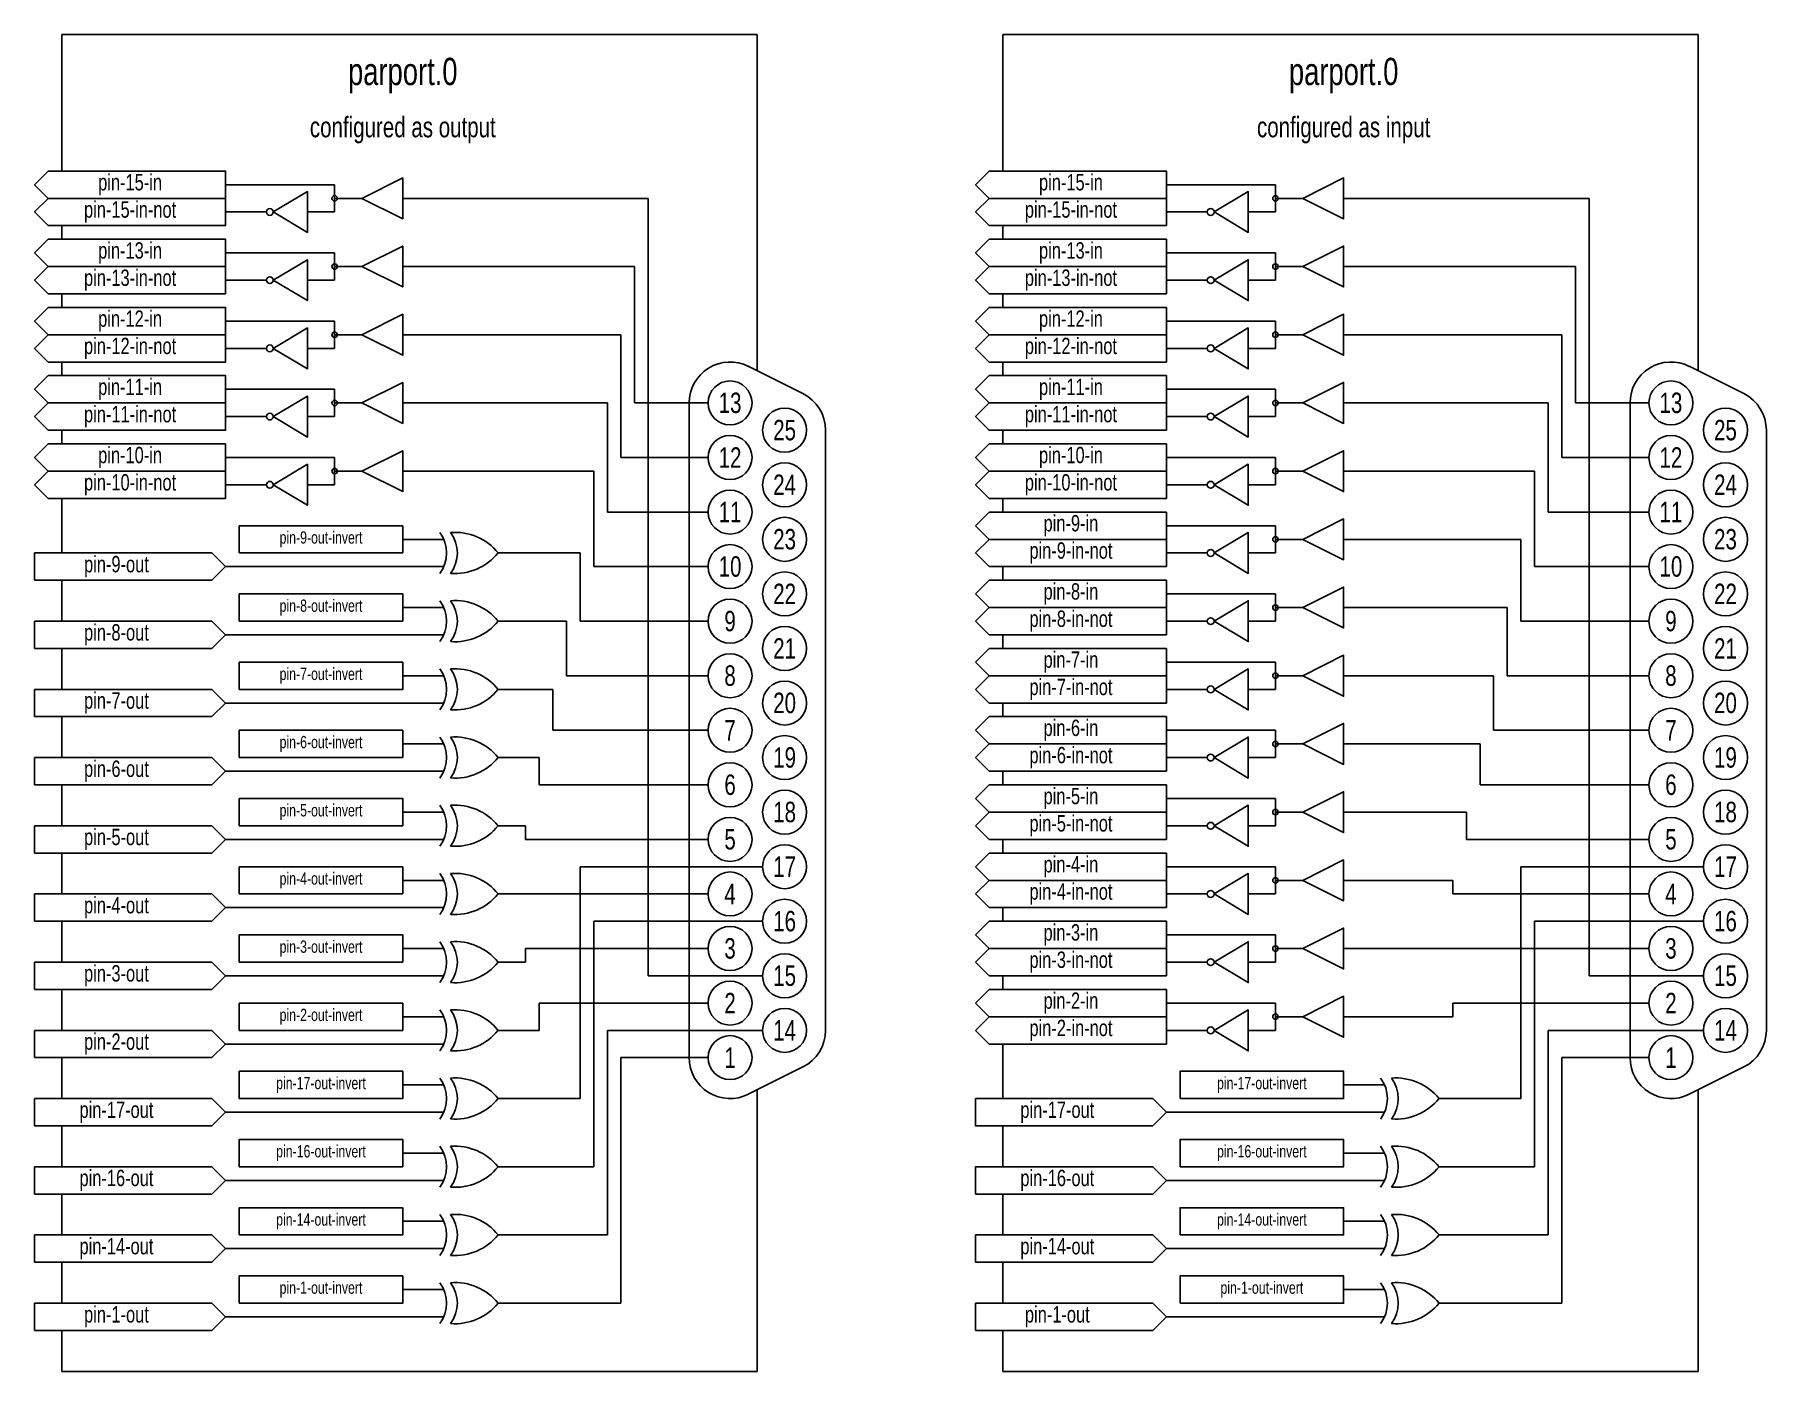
# Model space of a CAD drawing. Header units: millimetres. Extents: x -80 to 110, y -143 to 4.
import ezdxf

# ---------------------------------------------------------------- set-up
doc = ezdxf.new("R2010")
doc.units = ezdxf.units.MM
for name, color, linetype in [('INTERNALS', 7, 'CONTINUOUS'), ('OUTLINE', 7, 'CONTINUOUS'), ('PARAMS', 7, 'CONTINUOUS'), ('PINS', 7, 'CONTINUOUS'), ('STANDARD', 7, 'CONTINUOUS')]:
    doc.layers.add(name, color=color, linetype=linetype)
doc.styles.get("Standard").update_dxf_attribs({"font": 'txt', "width": 0.75})

msp = doc.modelspace()

# ---------------------------------------------------------------- linework, layer by layer
at = {"layer": 'INTERNALS', "color": 7, "lineweight": 25}
for p, q in [((-59.4, -12.15), (-47.4, -12.15)), ((-47.4, -12.15), (-47.4, -15.15)), ((44.1, -12.15), (56.1, -12.15)), ((56.1, -12.15), (56.1, -15.15)), ((-54.9, -15.15), (-59.4, -15.15)), ((-47.4, -15.15), (-50.4, -15.15)), ((-44.4, -13.65), (-47.4, -13.65)), ((-39.9, -13.65), (-12.9, -13.65)), ((-12.9, -13.65), (-12.9, -99.15)), ((48.6, -15.15), (44.1, -15.15)), ((56.1, -15.15), (53.1, -15.15)), ((59.1, -13.65), (56.1, -13.65)), ((63.6, -13.65), (90.6, -13.65)), ((90.6, -13.65), (90.6, -99.15)), ((-59.4, -19.65), (-47.4, -19.65)), ((-47.4, -19.65), (-47.4, -22.65)), ((44.1, -19.65), (56.1, -19.65)), ((56.1, -19.65), (56.1, -22.65)), ((-54.9, -22.65), (-59.4, -22.65)), ((-47.4, -22.65), (-50.4, -22.65)), ((-44.4, -21.15), (-47.4, -21.15)), ((-39.9, -21.15), (-14.4, -21.15)), ((-14.4, -21.15), (-14.4, -36.15)), ((48.6, -22.65), (44.1, -22.65)), ((56.1, -22.65), (53.1, -22.65)), ((59.1, -21.15), (56.1, -21.15)), ((63.6, -21.15), (89.1, -21.15)), ((89.1, -21.15), (89.1, -36.15)), ((-59.4, -27.15), (-47.4, -27.15)), ((-47.4, -27.15), (-47.4, -30.15)), ((44.1, -27.15), (56.1, -27.15)), ((56.1, -27.15), (56.1, -30.15)), ((-54.9, -30.15), (-59.4, -30.15)), ((-47.4, -30.15), (-50.4, -30.15)), ((-44.4, -28.65), (-47.4, -28.65)), ((-39.9, -28.65), (-15.9, -28.65)), ((-15.9, -28.65), (-15.9, -42.15)), ((48.6, -30.15), (44.1, -30.15)), ((56.1, -30.15), (53.1, -30.15)), ((59.1, -28.65), (56.1, -28.65)), ((63.6, -28.65), (87.6, -28.65)), ((87.6, -28.65), (87.6, -42.15)), ((-59.4, -34.65), (-47.4, -34.65)), ((-47.4, -34.65), (-47.4, -37.65)), ((-44.4, -36.15), (-47.4, -36.15)), ((-39.9, -36.15), (-17.4, -36.15)), ((-17.4, -36.15), (-17.4, -48.15)), ((-14.4, -36.15), (-6.32, -36.15)), ((44.1, -34.65), (56.1, -34.65)), ((56.1, -34.65), (56.1, -37.65)), ((59.1, -36.15), (56.1, -36.15)), ((63.6, -36.15), (86.1, -36.15)), ((86.1, -36.15), (86.1, -48.15)), ((89.1, -36.15), (97.18, -36.15)), ((-54.9, -37.65), (-59.4, -37.65)), ((-47.4, -37.65), (-50.4, -37.65)), ((48.6, -37.65), (44.1, -37.65)), ((56.1, -37.65), (53.1, -37.65)), ((-59.4, -42.15), (-47.4, -42.15)), ((-47.4, -42.15), (-47.4, -45.15)), ((-44.4, -43.65), (-47.4, -43.65)), ((-39.9, -43.65), (-18.9, -43.65)), ((-18.9, -43.65), (-18.9, -54.15)), ((-15.9, -42.15), (-6.32, -42.15)), ((44.1, -42.15), (56.1, -42.15)), ((56.1, -42.15), (56.1, -45.15)), ((59.1, -43.65), (56.1, -43.65)), ((63.6, -43.65), (84.6, -43.65)), ((84.6, -43.65), (84.6, -54.15)), ((87.6, -42.15), (97.18, -42.15)), ((-54.9, -45.15), (-59.4, -45.15)), ((-47.4, -45.15), (-50.4, -45.15)), ((48.6, -45.15), (44.1, -45.15)), ((56.1, -45.15), (53.1, -45.15)), ((-17.4, -48.15), (-6.32, -48.15)), ((86.1, -48.15), (97.18, -48.15)), ((-39.9, -51.15), (-35.4, -51.15)), ((44.1, -49.65), (56.1, -49.65)), ((56.1, -49.65), (56.1, -52.65)), ((59.1, -51.15), (56.1, -51.15)), ((63.6, -51.15), (83.1, -51.15)), ((83.1, -51.15), (83.1, -60.15)), ((-29.4, -52.65), (-20.4, -52.65)), ((-20.4, -52.65), (-20.4, -60.15)), ((48.6, -52.65), (44.1, -52.65)), ((56.1, -52.65), (53.1, -52.65)), ((-35.4, -54.15), (-59.4, -54.15)), ((-18.9, -54.15), (-6.32, -54.15)), ((84.6, -54.15), (97.18, -54.15)), ((44.1, -57.15), (56.1, -57.15)), ((56.1, -57.15), (56.1, -60.15)), ((-39.9, -58.65), (-35.4, -58.65)), ((59.1, -58.65), (56.1, -58.65)), ((63.6, -58.65), (81.6, -58.65)), ((81.6, -58.65), (81.6, -66.15)), ((-29.4, -60.15), (-21.9, -60.15)), ((-21.9, -60.15), (-21.9, -66.15)), ((-20.4, -60.15), (-6.32, -60.15)), ((48.6, -60.15), (44.1, -60.15)), ((56.1, -60.15), (53.1, -60.15)), ((83.1, -60.15), (97.18, -60.15)), ((-35.4, -61.65), (-59.4, -61.65)), ((44.1, -64.65), (56.1, -64.65)), ((56.1, -64.65), (56.1, -67.65)), ((-39.9, -66.15), (-35.4, -66.15)), ((-21.9, -66.15), (-6.32, -66.15)), ((59.1, -66.15), (56.1, -66.15)), ((63.6, -66.15), (80.1, -66.15)), ((80.1, -66.15), (80.1, -72.15)), ((81.6, -66.15), (97.18, -66.15)), ((-29.4, -67.65), (-23.4, -67.65)), ((-23.4, -67.65), (-23.4, -72.15)), ((48.6, -67.65), (44.1, -67.65)), ((56.1, -67.65), (53.1, -67.65)), ((-35.4, -69.15), (-59.4, -69.15)), ((-23.4, -72.15), (-6.32, -72.15)), ((44.1, -72.15), (56.1, -72.15)), ((56.1, -72.15), (56.1, -75.15)), ((80.1, -72.15), (97.18, -72.15)), ((-39.9, -73.65), (-35.4, -73.65)), ((59.1, -73.65), (56.1, -73.65)), ((63.6, -73.65), (78.6, -73.65)), ((78.6, -73.65), (78.6, -78.15)), ((-29.4, -75.15), (-24.9, -75.15)), ((-24.9, -75.15), (-24.9, -78.15)), ((48.6, -75.15), (44.1, -75.15)), ((56.1, -75.15), (53.1, -75.15)), ((-35.4, -76.65), (-59.4, -76.65)), ((-24.9, -78.15), (-6.32, -78.15)), ((44.1, -79.65), (56.1, -79.65)), ((56.1, -79.65), (56.1, -82.65)), ((78.6, -78.15), (97.18, -78.15)), ((-39.9, -81.15), (-35.4, -81.15)), ((59.1, -81.15), (56.1, -81.15)), ((63.6, -81.15), (77.1, -81.15)), ((77.1, -81.15), (77.1, -84.15)), ((-29.4, -82.65), (-26.4, -82.65)), ((-26.4, -82.65), (-26.4, -84.15)), ((48.6, -82.65), (44.1, -82.65)), ((56.1, -82.65), (53.1, -82.65)), ((-35.4, -84.15), (-59.4, -84.15)), ((-26.4, -84.15), (-6.32, -84.15)), ((77.1, -84.15), (97.18, -84.15)), ((-20.4, -112.65), (-20.4, -87.15)), ((-20.4, -87.15), (-0.32, -87.15)), ((44.1, -87.15), (56.1, -87.15)), ((56.1, -87.15), (56.1, -90.15)), ((83.1, -112.65), (83.1, -87.15)), ((83.1, -87.15), (103.18, -87.15)), ((-39.9, -88.65), (-35.4, -88.65)), ((59.1, -88.65), (56.1, -88.65)), ((63.6, -88.65), (75.6, -88.65)), ((75.6, -88.65), (75.6, -90.15)), ((-29.4, -90.15), (-6.32, -90.15)), ((48.6, -90.15), (44.1, -90.15)), ((56.1, -90.15), (53.1, -90.15)), ((75.6, -90.15), (97.18, -90.15)), ((-35.4, -91.65), (-59.4, -91.65)), ((-18.9, -120.15), (-18.9, -93.15)), ((-18.9, -93.15), (-0.32, -93.15)), ((84.6, -120.15), (84.6, -93.15)), ((84.6, -93.15), (103.18, -93.15)), ((44.1, -94.65), (56.1, -94.65)), ((56.1, -94.65), (56.1, -97.65)), ((-39.9, -96.15), (-35.4, -96.15)), ((-26.4, -97.65), (-26.4, -96.15)), ((-26.4, -96.15), (-6.32, -96.15)), ((59.1, -96.15), (56.1, -96.15)), ((63.6, -96.15), (97.18, -96.15)), ((-29.4, -97.65), (-26.4, -97.65)), ((48.6, -97.65), (44.1, -97.65)), ((56.1, -97.65), (53.1, -97.65)), ((-35.4, -99.15), (-59.4, -99.15)), ((-12.9, -99.15), (-0.32, -99.15)), ((90.6, -99.15), (103.18, -99.15)), ((-24.9, -105.15), (-24.9, -102.15)), ((-24.9, -102.15), (-6.32, -102.15)), ((44.1, -102.15), (56.1, -102.15)), ((56.1, -102.15), (56.1, -105.15)), ((75.6, -103.65), (75.6, -102.15)), ((75.6, -102.15), (97.18, -102.15)), ((-39.9, -103.65), (-35.4, -103.65)), ((59.1, -103.65), (56.1, -103.65)), ((63.6, -103.65), (75.6, -103.65)), ((-35.4, -106.65), (-59.4, -106.65)), ((-29.4, -105.15), (-24.9, -105.15)), ((-17.4, -127.65), (-17.4, -105.15)), ((-17.4, -105.15), (-0.32, -105.15)), ((48.6, -105.15), (44.1, -105.15)), ((56.1, -105.15), (53.1, -105.15)), ((86.1, -127.65), (86.1, -105.15)), ((86.1, -105.15), (103.18, -105.15)), ((-15.9, -135.15), (-15.9, -108.15)), ((-15.9, -108.15), (-6.32, -108.15)), ((87.6, -135.15), (87.6, -108.15)), ((87.6, -108.15), (97.18, -108.15)), ((-39.9, -111.15), (-35.4, -111.15)), ((63.6, -111.15), (68.1, -111.15)), ((-35.4, -114.15), (-59.4, -114.15)), ((-29.4, -112.65), (-20.4, -112.65)), ((68.1, -114.15), (44.1, -114.15)), ((74.1, -112.65), (83.1, -112.65)), ((-39.9, -118.65), (-35.4, -118.65)), ((63.6, -118.65), (68.1, -118.65)), ((-35.4, -121.65), (-59.4, -121.65)), ((-29.4, -120.15), (-18.9, -120.15)), ((68.1, -121.65), (44.1, -121.65)), ((74.1, -120.15), (84.6, -120.15)), ((-39.9, -126.15), (-35.4, -126.15)), ((63.6, -126.15), (68.1, -126.15)), ((-35.4, -129.15), (-59.4, -129.15)), ((-29.4, -127.65), (-17.4, -127.65)), ((68.1, -129.15), (44.1, -129.15)), ((74.1, -127.65), (86.1, -127.65)), ((-39.9, -133.65), (-35.4, -133.65)), ((-29.4, -135.15), (-15.9, -135.15)), ((63.6, -133.65), (68.1, -133.65)), ((74.1, -135.15), (87.6, -135.15)), ((-35.4, -136.65), (-59.4, -136.65)), ((68.1, -136.65), (44.1, -136.65))]:
    msp.add_line(p, q, dxfattribs=at)
for points in [[(-44.4, -13.65), (-39.9, -11.4), (-39.9, -15.9), (-44.4, -13.65), (-44.4, -13.65)], [(59.1, -13.65), (63.6, -11.4), (63.6, -15.9), (59.1, -13.65), (59.1, -13.65)], [(-54.15, -15.15), (-50.4, -12.9), (-50.4, -17.4), (-54.15, -15.15), (-54.15, -15.15)], [(49.35, -15.15), (53.1, -12.9), (53.1, -17.4), (49.35, -15.15), (49.35, -15.15)], [(-44.4, -21.15), (-39.9, -18.9), (-39.9, -23.4), (-44.4, -21.15), (-44.4, -21.15)], [(59.1, -21.15), (63.6, -18.9), (63.6, -23.4), (59.1, -21.15), (59.1, -21.15)], [(-54.15, -22.65), (-50.4, -20.4), (-50.4, -24.9), (-54.15, -22.65), (-54.15, -22.65)], [(49.35, -22.65), (53.1, -20.4), (53.1, -24.9), (49.35, -22.65), (49.35, -22.65)], [(-44.4, -28.65), (-39.9, -26.4), (-39.9, -30.9), (-44.4, -28.65), (-44.4, -28.65)], [(59.1, -28.65), (63.6, -26.4), (63.6, -30.9), (59.1, -28.65), (59.1, -28.65)], [(-54.15, -30.15), (-50.4, -27.9), (-50.4, -32.4), (-54.15, -30.15), (-54.15, -30.15)], [(49.35, -30.15), (53.1, -27.9), (53.1, -32.4), (49.35, -30.15), (49.35, -30.15)], [(-44.4, -36.15), (-39.9, -33.9), (-39.9, -38.4), (-44.4, -36.15), (-44.4, -36.15)], [(59.1, -36.15), (63.6, -33.9), (63.6, -38.4), (59.1, -36.15), (59.1, -36.15)], [(-54.15, -37.65), (-50.4, -35.4), (-50.4, -39.9), (-54.15, -37.65), (-54.15, -37.65)], [(49.35, -37.65), (53.1, -35.4), (53.1, -39.9), (49.35, -37.65), (49.35, -37.65)], [(-44.4, -43.65), (-39.9, -41.4), (-39.9, -45.9), (-44.4, -43.65), (-44.4, -43.65)], [(59.1, -43.65), (63.6, -41.4), (63.6, -45.9), (59.1, -43.65), (59.1, -43.65)], [(-54.15, -45.15), (-50.4, -42.9), (-50.4, -47.4), (-54.15, -45.15), (-54.15, -45.15)], [(49.35, -45.15), (53.1, -42.9), (53.1, -47.4), (49.35, -45.15), (49.35, -45.15)], [(59.1, -51.15), (63.6, -48.9), (63.6, -53.4), (59.1, -51.15), (59.1, -51.15)], [(49.35, -52.65), (53.1, -50.4), (53.1, -54.9), (49.35, -52.65), (49.35, -52.65)], [(59.1, -58.65), (63.6, -56.4), (63.6, -60.9), (59.1, -58.65), (59.1, -58.65)], [(49.35, -60.15), (53.1, -57.9), (53.1, -62.4), (49.35, -60.15), (49.35, -60.15)], [(59.1, -66.15), (63.6, -63.9), (63.6, -68.4), (59.1, -66.15), (59.1, -66.15)], [(49.35, -67.65), (53.1, -65.4), (53.1, -69.9), (49.35, -67.65), (49.35, -67.65)], [(59.1, -73.65), (63.6, -71.4), (63.6, -75.9), (59.1, -73.65), (59.1, -73.65)], [(49.35, -75.15), (53.1, -72.9), (53.1, -77.4), (49.35, -75.15), (49.35, -75.15)], [(59.1, -81.15), (63.6, -78.9), (63.6, -83.4), (59.1, -81.15), (59.1, -81.15)], [(49.35, -82.65), (53.1, -80.4), (53.1, -84.9), (49.35, -82.65), (49.35, -82.65)], [(59.1, -88.65), (63.6, -86.4), (63.6, -90.9), (59.1, -88.65), (59.1, -88.65)], [(49.35, -90.15), (53.1, -87.9), (53.1, -92.4), (49.35, -90.15), (49.35, -90.15)], [(59.1, -96.15), (63.6, -93.9), (63.6, -98.4), (59.1, -96.15), (59.1, -96.15)], [(49.35, -97.65), (53.1, -95.4), (53.1, -99.9), (49.35, -97.65), (49.35, -97.65)], [(59.1, -103.65), (63.6, -101.4), (63.6, -105.9), (59.1, -103.65), (59.1, -103.65)], [(49.35, -105.15), (53.1, -102.9), (53.1, -107.4), (49.35, -105.15), (49.35, -105.15)]]:
    msp.add_lwpolyline(points, close=True, dxfattribs=at)
for centre, radius in [((-54.53, -15.15), 0.375), ((-47.4, -13.65), 0.3), ((48.97, -15.15), 0.375), ((56.1, -13.65), 0.3), ((-47.4, -21.15), 0.3), ((56.1, -21.15), 0.3), ((-54.53, -22.65), 0.375), ((48.97, -22.65), 0.375), ((-47.4, -28.65), 0.3), ((56.1, -28.65), 0.3), ((-54.53, -30.15), 0.375), ((48.97, -30.15), 0.375), ((-3.9, -36.15), 2.42), ((99.6, -36.15), 2.42), ((-47.4, -36.15), 0.3), ((56.1, -36.15), 0.3), ((-54.53, -37.65), 0.375), ((2.1, -39.15), 2.42), ((48.97, -37.65), 0.375), ((105.6, -39.15), 2.42), ((-3.9, -42.15), 2.42), ((99.6, -42.15), 2.42), ((-47.4, -43.65), 0.3), ((2.1, -45.15), 2.42), ((56.1, -43.65), 0.3), ((105.6, -45.15), 2.42), ((-54.53, -45.15), 0.375), ((48.97, -45.15), 0.375), ((-3.9, -48.15), 2.42), ((99.6, -48.15), 2.42), ((2.1, -51.15), 2.42), ((105.6, -51.15), 2.42), ((56.1, -51.15), 0.3), ((-3.9, -54.15), 2.42), ((48.97, -52.65), 0.375), ((99.6, -54.15), 2.42), ((2.1, -57.15), 2.42), ((105.6, -57.15), 2.42), ((-3.9, -60.15), 2.42), ((56.1, -58.65), 0.3), ((99.6, -60.15), 2.42), ((2.1, -63.15), 2.42), ((48.97, -60.15), 0.375), ((105.6, -63.15), 2.42), ((-3.9, -66.15), 2.42), ((99.6, -66.15), 2.42), ((56.1, -66.15), 0.3), ((2.1, -69.15), 2.42), ((48.97, -67.65), 0.375), ((105.6, -69.15), 2.42), ((-3.9, -72.15), 2.42), ((99.6, -72.15), 2.42), ((2.1, -75.15), 2.42), ((56.1, -73.65), 0.3), ((105.6, -75.15), 2.42), ((-3.9, -78.15), 2.42), ((48.97, -75.15), 0.375), ((99.6, -78.15), 2.42), ((2.1, -81.15), 2.42), ((105.6, -81.15), 2.42), ((-3.9, -84.15), 2.42), ((56.1, -81.15), 0.3), ((99.6, -84.15), 2.42), ((48.97, -82.65), 0.375), ((2.1, -87.15), 2.42), ((105.6, -87.15), 2.42), ((-3.9, -90.15), 2.42), ((56.1, -88.65), 0.3), ((99.6, -90.15), 2.42), ((2.1, -93.15), 2.42), ((48.97, -90.15), 0.375), ((105.6, -93.15), 2.42), ((-3.9, -96.15), 2.42), ((99.6, -96.15), 2.42), ((2.1, -99.15), 2.42), ((56.1, -96.15), 0.3), ((105.6, -99.15), 2.42), ((48.97, -97.65), 0.375), ((-3.9, -102.15), 2.42), ((99.6, -102.15), 2.42), ((2.1, -105.15), 2.42), ((105.6, -105.15), 2.42), ((48.97, -105.15), 0.375), ((56.1, -103.65), 0.3), ((-3.9, -108.15), 2.42), ((99.6, -108.15), 2.42)]:
    msp.add_circle(centre, radius, dxfattribs=at)
for centre, radius, start, end in [((-38.84, -52.65), 3.75, 323.1301, 396.8699), ((-34.17, -56.52), 6.14, 39.1026, 94.5002), ((-37.65, -52.65), 3.75, 323.1301, 396.8699), ((-34.17, -48.77), 6.14, 265.4998, 320.8974), ((-38.84, -60.15), 3.75, 323.1301, 396.8699), ((-34.17, -64.02), 6.14, 39.1026, 94.5002), ((-37.65, -60.15), 3.75, 323.1301, 396.8699), ((-34.17, -56.27), 6.14, 265.4998, 320.8974), ((-38.84, -67.65), 3.75, 323.1301, 396.8699), ((-34.17, -71.52), 6.14, 39.1026, 94.5002), ((-37.65, -67.65), 3.75, 323.1301, 396.8699), ((-34.17, -63.77), 6.14, 265.4998, 320.8974), ((-38.84, -75.15), 3.75, 323.1301, 396.8699), ((-34.17, -79.02), 6.14, 39.1026, 94.5002), ((-37.65, -75.15), 3.75, 323.1301, 396.8699), ((-34.17, -71.27), 6.14, 265.4998, 320.8974), ((-38.84, -82.65), 3.75, 323.1301, 396.8699), ((-34.17, -86.52), 6.14, 39.1026, 94.5002), ((-37.65, -82.65), 3.75, 323.1301, 396.8699), ((-34.17, -78.77), 6.14, 265.4998, 320.8974), ((-38.84, -90.15), 3.75, 323.1301, 396.8699), ((-34.17, -94.02), 6.14, 39.1026, 94.5002), ((-37.65, -90.15), 3.75, 323.1301, 396.8699), ((-34.17, -86.27), 6.14, 265.4998, 320.8974), ((-38.84, -97.65), 3.75, 323.1301, 396.8699), ((-34.17, -101.52), 6.14, 39.1026, 94.5002), ((-37.65, -97.65), 3.75, 323.1301, 396.8699), ((-34.17, -93.77), 6.14, 265.4998, 320.8974), ((-38.84, -105.15), 3.75, 323.1301, 396.8699), ((-34.17, -109.02), 6.14, 39.1026, 94.5002), ((-37.65, -105.15), 3.75, 323.1301, 396.8699), ((-34.17, -101.27), 6.14, 265.4998, 320.8974), ((-38.84, -112.65), 3.75, 323.1301, 396.8699), ((-34.17, -116.52), 6.14, 39.1026, 94.5002), ((-37.65, -112.65), 3.75, 323.1301, 396.8699), ((64.66, -112.65), 3.75, 323.1301, 396.8699), ((69.33, -116.52), 6.14, 39.1026, 94.5002), ((65.85, -112.65), 3.75, 323.1301, 396.8699), ((-34.17, -108.77), 6.14, 265.4998, 320.8974), ((69.33, -108.77), 6.14, 265.4998, 320.8974), ((-38.84, -120.15), 3.75, 323.1301, 396.8699), ((-34.17, -124.02), 6.14, 39.1026, 94.5002), ((-37.65, -120.15), 3.75, 323.1301, 396.8699), ((64.66, -120.15), 3.75, 323.1301, 396.8699), ((69.33, -124.02), 6.14, 39.1026, 94.5002), ((65.85, -120.15), 3.75, 323.1301, 396.8699), ((-34.17, -116.27), 6.14, 265.4998, 320.8974), ((69.33, -116.27), 6.14, 265.4998, 320.8974), ((-38.84, -127.65), 3.75, 323.1301, 396.8699), ((-34.17, -131.52), 6.14, 39.1026, 94.5002), ((-37.65, -127.65), 3.75, 323.1301, 396.8699), ((64.66, -127.65), 3.75, 323.1301, 396.8699), ((69.33, -131.52), 6.14, 39.1026, 94.5002), ((65.85, -127.65), 3.75, 323.1301, 396.8699), ((-34.17, -123.77), 6.14, 265.4998, 320.8974), ((69.33, -123.77), 6.14, 265.4998, 320.8974), ((-38.84, -135.15), 3.75, 323.1301, 396.8699), ((-34.17, -139.02), 6.14, 39.1026, 94.5002), ((-37.65, -135.15), 3.75, 323.1301, 396.8699), ((64.66, -135.15), 3.75, 323.1301, 396.8699), ((69.33, -139.02), 6.14, 39.1026, 94.5002), ((65.85, -135.15), 3.75, 323.1301, 396.8699), ((-34.17, -131.27), 6.14, 265.4998, 320.8974), ((69.33, -131.27), 6.14, 265.4998, 320.8974)]:
    msp.add_arc(centre, radius, start, end, dxfattribs=at)
at = {"layer": 'OUTLINE', "color": 7, "lineweight": 25}
for p, q in [((-77.4, -10.65), (-77.4, 4.35)), ((-77.4, 4.35), (-0.9, 4.35)), ((-0.9, 4.35), (-0.9, -32.62)), ((26.1, -10.65), (26.1, 4.35)), ((26.1, 4.35), (102.6, 4.35)), ((102.6, 4.35), (102.6, -32.62)), ((-77.4, -16.65), (-77.4, -18.15)), ((26.1, -16.65), (26.1, -18.15)), ((-77.4, -24.15), (-77.4, -25.65)), ((26.1, -24.15), (26.1, -25.65)), ((-77.4, -31.65), (-77.4, -33.15)), ((-1.89, -32.12), (4.11, -35.12)), ((26.1, -31.65), (26.1, -33.15)), ((101.61, -32.12), (107.61, -35.12)), ((-8.4, -36.15), (-8.4, -108.15)), ((95.1, -36.15), (95.1, -108.15)), ((-77.4, -39.15), (-77.4, -40.65)), ((6.6, -39.15), (6.6, -105.15)), ((26.1, -39.15), (26.1, -40.65)), ((110.1, -39.15), (110.1, -105.15)), ((-77.4, -46.65), (-77.4, -52.65)), ((26.1, -46.65), (26.1, -48.15)), ((24.6, -51.15), (24.6, -51.15)), ((24.6, -54.15), (24.6, -54.15)), ((26.1, -54.15), (26.1, -55.65)), ((-77.4, -55.65), (-77.4, -60.15)), ((24.6, -58.65), (24.6, -58.65)), ((24.6, -61.65), (24.6, -61.65)), ((26.1, -61.65), (26.1, -63.15)), ((-77.4, -63.15), (-77.4, -67.65)), ((24.6, -66.15), (24.6, -66.15)), ((24.6, -69.15), (24.6, -69.15)), ((26.1, -69.15), (26.1, -70.65)), ((-77.4, -70.65), (-77.4, -75.15)), ((24.6, -73.65), (24.6, -73.65)), ((24.6, -76.65), (24.6, -76.65)), ((26.1, -76.65), (26.1, -78.15)), ((-77.4, -78.15), (-77.4, -82.65)), ((24.6, -81.15), (24.6, -81.15)), ((-77.4, -85.65), (-77.4, -90.15)), ((24.6, -84.15), (24.6, -84.15)), ((26.1, -84.15), (26.1, -85.65)), ((24.6, -88.65), (24.6, -88.65)), ((-77.4, -93.15), (-77.4, -97.65)), ((24.6, -91.65), (24.6, -91.65)), ((26.1, -91.65), (26.1, -93.15)), ((24.6, -96.15), (24.6, -96.15)), ((-77.4, -100.65), (-77.4, -105.15)), ((24.6, -99.15), (24.6, -99.15)), ((26.1, -99.15), (26.1, -100.65)), ((24.6, -103.65), (24.6, -103.65)), ((24.6, -106.65), (24.6, -106.65)), ((26.1, -106.65), (26.1, -112.65)), ((-77.4, -108.15), (-77.4, -112.65)), ((-1.89, -112.17), (4.11, -109.17)), ((101.61, -112.17), (107.61, -109.17)), ((-0.9, -142.65), (-0.9, -111.68)), ((102.6, -142.65), (102.6, -111.68)), ((-77.4, -115.65), (-77.4, -120.15)), ((26.1, -115.65), (26.1, -120.15)), ((-77.4, -123.15), (-77.4, -127.65)), ((26.1, -123.15), (26.1, -127.65)), ((-77.4, -130.65), (-77.4, -135.15)), ((26.1, -130.65), (26.1, -135.15)), ((-77.4, -138.15), (-77.4, -142.65)), ((26.1, -138.15), (26.1, -142.65)), ((-77.4, -142.65), (-0.9, -142.65)), ((26.1, -142.65), (102.6, -142.65))]:
    msp.add_line(p, q, dxfattribs=at)
for centre, start, end in [((-3.9, -36.15), 63.435, 180), ((99.6, -36.15), 63.435, 180), ((2.1, -39.15), 0, 63.4349), ((105.6, -39.15), 0, 63.4349), ((2.1, -105.15), 296.5651, 360), ((105.6, -105.15), 296.5651, 360), ((-3.9, -108.15), 180, 296.565), ((99.6, -108.15), 180, 296.565)]:
    msp.add_arc(centre, 4.5, start, end, dxfattribs=at)
at = {"layer": 'PARAMS', "color": 7, "lineweight": 25}
for p, q in [((-57.9, -52.65), (-57.9, -49.65)), ((-57.9, -49.65), (-39.9, -49.65)), ((-39.9, -49.65), (-39.9, -52.65)), ((-57.9, -52.65), (-57.9, -52.65)), ((-39.9, -52.65), (-57.9, -52.65)), ((-57.9, -60.15), (-57.9, -57.15)), ((-57.9, -57.15), (-39.9, -57.15)), ((-39.9, -57.15), (-39.9, -60.15)), ((-57.9, -60.15), (-57.9, -60.15)), ((-39.9, -60.15), (-57.9, -60.15)), ((-57.9, -67.65), (-57.9, -64.65)), ((-57.9, -64.65), (-39.9, -64.65)), ((-39.9, -64.65), (-39.9, -67.65)), ((-57.9, -67.65), (-57.9, -67.65)), ((-39.9, -67.65), (-57.9, -67.65)), ((-57.9, -75.15), (-57.9, -72.15)), ((-57.9, -72.15), (-39.9, -72.15)), ((-39.9, -72.15), (-39.9, -75.15)), ((-57.9, -75.15), (-57.9, -75.15)), ((-39.9, -75.15), (-57.9, -75.15)), ((-57.9, -82.65), (-57.9, -79.65)), ((-57.9, -79.65), (-39.9, -79.65)), ((-39.9, -79.65), (-39.9, -82.65)), ((-57.9, -82.65), (-57.9, -82.65)), ((-39.9, -82.65), (-57.9, -82.65)), ((-57.9, -90.15), (-57.9, -87.15)), ((-57.9, -87.15), (-39.9, -87.15)), ((-39.9, -87.15), (-39.9, -90.15)), ((-57.9, -90.15), (-57.9, -90.15)), ((-39.9, -90.15), (-57.9, -90.15)), ((-57.9, -97.65), (-57.9, -94.65)), ((-57.9, -94.65), (-39.9, -94.65)), ((-39.9, -94.65), (-39.9, -97.65)), ((-57.9, -97.65), (-57.9, -97.65)), ((-39.9, -97.65), (-57.9, -97.65)), ((-57.9, -105.15), (-57.9, -102.15)), ((-57.9, -102.15), (-39.9, -102.15)), ((-39.9, -102.15), (-39.9, -105.15)), ((-57.9, -105.15), (-57.9, -105.15)), ((-39.9, -105.15), (-57.9, -105.15))]:
    msp.add_line(p, q, dxfattribs=at)
for points in [[(-57.9, -112.65), (-57.9, -109.65), (-39.9, -109.65), (-39.9, -112.65), (-57.9, -112.65)], [(45.6, -112.65), (45.6, -109.65), (63.6, -109.65), (63.6, -112.65), (45.6, -112.65)], [(-57.9, -120.15), (-57.9, -117.15), (-39.9, -117.15), (-39.9, -120.15), (-57.9, -120.15)], [(45.6, -120.15), (45.6, -117.15), (63.6, -117.15), (63.6, -120.15), (45.6, -120.15)], [(-57.9, -127.65), (-57.9, -124.65), (-39.9, -124.65), (-39.9, -127.65), (-57.9, -127.65)], [(45.6, -127.65), (45.6, -124.65), (63.6, -124.65), (63.6, -127.65), (45.6, -127.65)], [(-57.9, -135.15), (-57.9, -132.15), (-39.9, -132.15), (-39.9, -135.15), (-57.9, -135.15)], [(45.6, -135.15), (45.6, -132.15), (63.6, -132.15), (63.6, -135.15), (45.6, -135.15)]]:
    msp.add_lwpolyline(points, close=True, dxfattribs=at)
at = {"layer": 'PINS', "color": 7, "lineweight": 25}
for p, q in [((23.1, -49.65), (24.6, -48.15)), ((24.6, -48.15), (44.1, -48.15)), ((44.1, -48.15), (44.1, -51.15)), ((24.6, -51.15), (23.1, -49.65)), ((23.1, -52.65), (24.6, -51.15)), ((24.6, -51.15), (44.1, -51.15)), ((44.1, -51.15), (24.6, -51.15)), ((44.1, -51.15), (44.1, -54.15)), ((-80.4, -55.65), (-80.4, -52.65)), ((-80.4, -52.65), (-60.9, -52.65)), ((-60.9, -52.65), (-59.4, -54.15)), ((24.6, -54.15), (23.1, -52.65)), ((-59.4, -54.15), (-60.9, -55.65)), ((44.1, -54.15), (24.6, -54.15)), ((-60.9, -55.65), (-80.4, -55.65)), ((-80.4, -55.65), (-80.4, -55.65)), ((23.1, -57.15), (24.6, -55.65)), ((24.6, -58.65), (23.1, -57.15)), ((24.6, -55.65), (44.1, -55.65)), ((44.1, -55.65), (44.1, -58.65)), ((23.1, -60.15), (24.6, -58.65)), ((24.6, -58.65), (44.1, -58.65)), ((44.1, -58.65), (24.6, -58.65)), ((44.1, -58.65), (44.1, -61.65)), ((-80.4, -63.15), (-80.4, -60.15)), ((-80.4, -60.15), (-60.9, -60.15)), ((-60.9, -60.15), (-59.4, -61.65)), ((24.6, -61.65), (23.1, -60.15)), ((-59.4, -61.65), (-60.9, -63.15)), ((44.1, -61.65), (24.6, -61.65)), ((-60.9, -63.15), (-80.4, -63.15)), ((-80.4, -63.15), (-80.4, -63.15)), ((23.1, -64.65), (24.6, -63.15)), ((24.6, -66.15), (23.1, -64.65)), ((24.6, -63.15), (44.1, -63.15)), ((44.1, -63.15), (44.1, -66.15)), ((23.1, -67.65), (24.6, -66.15)), ((24.6, -66.15), (44.1, -66.15)), ((44.1, -66.15), (24.6, -66.15)), ((44.1, -66.15), (44.1, -69.15)), ((-80.4, -70.65), (-80.4, -67.65)), ((-80.4, -67.65), (-60.9, -67.65)), ((-60.9, -67.65), (-59.4, -69.15)), ((24.6, -69.15), (23.1, -67.65)), ((-59.4, -69.15), (-60.9, -70.65)), ((44.1, -69.15), (24.6, -69.15)), ((-60.9, -70.65), (-80.4, -70.65)), ((-80.4, -70.65), (-80.4, -70.65)), ((23.1, -72.15), (24.6, -70.65)), ((24.6, -73.65), (23.1, -72.15)), ((24.6, -70.65), (44.1, -70.65)), ((44.1, -70.65), (44.1, -73.65)), ((23.1, -75.15), (24.6, -73.65)), ((24.6, -73.65), (44.1, -73.65)), ((44.1, -73.65), (24.6, -73.65)), ((44.1, -73.65), (44.1, -76.65)), ((-80.4, -78.15), (-80.4, -75.15)), ((-80.4, -75.15), (-60.9, -75.15)), ((-60.9, -75.15), (-59.4, -76.65)), ((24.6, -76.65), (23.1, -75.15)), ((-59.4, -76.65), (-60.9, -78.15)), ((44.1, -76.65), (24.6, -76.65)), ((-60.9, -78.15), (-80.4, -78.15)), ((-80.4, -78.15), (-80.4, -78.15)), ((23.1, -79.65), (24.6, -78.15)), ((24.6, -81.15), (23.1, -79.65)), ((24.6, -78.15), (44.1, -78.15)), ((44.1, -78.15), (44.1, -81.15)), ((23.1, -82.65), (24.6, -81.15)), ((24.6, -81.15), (44.1, -81.15)), ((44.1, -81.15), (24.6, -81.15)), ((44.1, -81.15), (44.1, -84.15)), ((-80.4, -85.65), (-80.4, -82.65)), ((-80.4, -82.65), (-60.9, -82.65)), ((-60.9, -82.65), (-59.4, -84.15)), ((24.6, -84.15), (23.1, -82.65)), ((-60.9, -85.65), (-80.4, -85.65)), ((-80.4, -85.65), (-80.4, -85.65)), ((-59.4, -84.15), (-60.9, -85.65)), ((23.1, -87.15), (24.6, -85.65)), ((44.1, -84.15), (24.6, -84.15)), ((24.6, -85.65), (44.1, -85.65)), ((44.1, -85.65), (44.1, -88.65)), ((24.6, -88.65), (23.1, -87.15)), ((23.1, -90.15), (24.6, -88.65)), ((24.6, -88.65), (44.1, -88.65)), ((44.1, -88.65), (24.6, -88.65)), ((44.1, -88.65), (44.1, -91.65)), ((-80.4, -93.15), (-80.4, -90.15)), ((-80.4, -90.15), (-60.9, -90.15)), ((-60.9, -90.15), (-59.4, -91.65)), ((24.6, -91.65), (23.1, -90.15)), ((-60.9, -93.15), (-80.4, -93.15)), ((-80.4, -93.15), (-80.4, -93.15)), ((-59.4, -91.65), (-60.9, -93.15)), ((23.1, -94.65), (24.6, -93.15)), ((44.1, -91.65), (24.6, -91.65)), ((24.6, -93.15), (44.1, -93.15)), ((44.1, -93.15), (44.1, -96.15)), ((24.6, -96.15), (23.1, -94.65)), ((23.1, -97.65), (24.6, -96.15)), ((24.6, -96.15), (44.1, -96.15)), ((44.1, -96.15), (24.6, -96.15)), ((44.1, -96.15), (44.1, -99.15)), ((-80.4, -100.65), (-80.4, -97.65)), ((-80.4, -97.65), (-60.9, -97.65)), ((-60.9, -97.65), (-59.4, -99.15)), ((24.6, -99.15), (23.1, -97.65)), ((-60.9, -100.65), (-80.4, -100.65)), ((-80.4, -100.65), (-80.4, -100.65)), ((-59.4, -99.15), (-60.9, -100.65)), ((23.1, -102.15), (24.6, -100.65)), ((44.1, -99.15), (24.6, -99.15)), ((24.6, -100.65), (44.1, -100.65)), ((44.1, -100.65), (44.1, -103.65)), ((24.6, -103.65), (23.1, -102.15)), ((23.1, -105.15), (24.6, -103.65)), ((24.6, -103.65), (44.1, -103.65)), ((44.1, -103.65), (24.6, -103.65)), ((44.1, -103.65), (44.1, -106.65)), ((-80.4, -108.15), (-80.4, -105.15)), ((-80.4, -105.15), (-60.9, -105.15)), ((-60.9, -105.15), (-59.4, -106.65)), ((-59.4, -106.65), (-60.9, -108.15)), ((24.6, -106.65), (23.1, -105.15)), ((44.1, -106.65), (24.6, -106.65)), ((-60.9, -108.15), (-80.4, -108.15)), ((-80.4, -108.15), (-80.4, -108.15)), ((-57.9, -112.65), (-57.9, -112.65)), ((45.6, -112.65), (45.6, -112.65)), ((-57.9, -120.15), (-57.9, -120.15)), ((45.6, -120.15), (45.6, -120.15)), ((-57.9, -127.65), (-57.9, -127.65)), ((45.6, -127.65), (45.6, -127.65)), ((-57.9, -135.15), (-57.9, -135.15)), ((45.6, -135.15), (45.6, -135.15))]:
    msp.add_line(p, q, dxfattribs=at)
for points in [[(-78.9, -13.65), (-80.4, -12.15), (-78.9, -10.65), (-59.4, -10.65), (-59.4, -13.65), (-78.9, -13.65), (-78.9, -13.65)], [(24.6, -13.65), (23.1, -12.15), (24.6, -10.65), (44.1, -10.65), (44.1, -13.65), (24.6, -13.65), (24.6, -13.65)], [(-78.9, -16.65), (-80.4, -15.15), (-78.9, -13.65), (-59.4, -13.65), (-59.4, -16.65), (-78.9, -16.65), (-78.9, -16.65)], [(24.6, -16.65), (23.1, -15.15), (24.6, -13.65), (44.1, -13.65), (44.1, -16.65), (24.6, -16.65), (24.6, -16.65)], [(-78.9, -21.15), (-80.4, -19.65), (-78.9, -18.15), (-59.4, -18.15), (-59.4, -21.15), (-78.9, -21.15), (-78.9, -21.15)], [(24.6, -21.15), (23.1, -19.65), (24.6, -18.15), (44.1, -18.15), (44.1, -21.15), (24.6, -21.15), (24.6, -21.15)], [(-78.9, -24.15), (-80.4, -22.65), (-78.9, -21.15), (-59.4, -21.15), (-59.4, -24.15), (-78.9, -24.15), (-78.9, -24.15)], [(24.6, -24.15), (23.1, -22.65), (24.6, -21.15), (44.1, -21.15), (44.1, -24.15), (24.6, -24.15), (24.6, -24.15)], [(-78.9, -28.65), (-80.4, -27.15), (-78.9, -25.65), (-59.4, -25.65), (-59.4, -28.65), (-78.9, -28.65), (-78.9, -28.65)], [(24.6, -28.65), (23.1, -27.15), (24.6, -25.65), (44.1, -25.65), (44.1, -28.65), (24.6, -28.65), (24.6, -28.65)], [(-78.9, -31.65), (-80.4, -30.15), (-78.9, -28.65), (-59.4, -28.65), (-59.4, -31.65), (-78.9, -31.65), (-78.9, -31.65)], [(24.6, -31.65), (23.1, -30.15), (24.6, -28.65), (44.1, -28.65), (44.1, -31.65), (24.6, -31.65), (24.6, -31.65)], [(-78.9, -36.15), (-80.4, -34.65), (-78.9, -33.15), (-59.4, -33.15), (-59.4, -36.15), (-78.9, -36.15), (-78.9, -36.15)], [(24.6, -36.15), (23.1, -34.65), (24.6, -33.15), (44.1, -33.15), (44.1, -36.15), (24.6, -36.15), (24.6, -36.15)], [(-78.9, -39.15), (-80.4, -37.65), (-78.9, -36.15), (-59.4, -36.15), (-59.4, -39.15), (-78.9, -39.15), (-78.9, -39.15)], [(24.6, -39.15), (23.1, -37.65), (24.6, -36.15), (44.1, -36.15), (44.1, -39.15), (24.6, -39.15), (24.6, -39.15)], [(-78.9, -43.65), (-80.4, -42.15), (-78.9, -40.65), (-59.4, -40.65), (-59.4, -43.65), (-78.9, -43.65), (-78.9, -43.65)], [(24.6, -43.65), (23.1, -42.15), (24.6, -40.65), (44.1, -40.65), (44.1, -43.65), (24.6, -43.65), (24.6, -43.65)], [(-78.9, -46.65), (-80.4, -45.15), (-78.9, -43.65), (-59.4, -43.65), (-59.4, -46.65), (-78.9, -46.65), (-78.9, -46.65)], [(24.6, -46.65), (23.1, -45.15), (24.6, -43.65), (44.1, -43.65), (44.1, -46.65), (24.6, -46.65), (24.6, -46.65)], [(-80.4, -115.65), (-80.4, -112.65), (-60.9, -112.65), (-59.4, -114.15), (-60.9, -115.65), (-80.4, -115.65), (-80.4, -115.65)], [(23.1, -115.65), (23.1, -112.65), (42.6, -112.65), (44.1, -114.15), (42.6, -115.65), (23.1, -115.65), (23.1, -115.65)], [(-80.4, -123.15), (-80.4, -120.15), (-60.9, -120.15), (-59.4, -121.65), (-60.9, -123.15), (-80.4, -123.15), (-80.4, -123.15)], [(23.1, -123.15), (23.1, -120.15), (42.6, -120.15), (44.1, -121.65), (42.6, -123.15), (23.1, -123.15), (23.1, -123.15)], [(-80.4, -130.65), (-80.4, -127.65), (-60.9, -127.65), (-59.4, -129.15), (-60.9, -130.65), (-80.4, -130.65), (-80.4, -130.65)], [(23.1, -130.65), (23.1, -127.65), (42.6, -127.65), (44.1, -129.15), (42.6, -130.65), (23.1, -130.65), (23.1, -130.65)], [(-80.4, -138.15), (-80.4, -135.15), (-60.9, -135.15), (-59.4, -136.65), (-60.9, -138.15), (-80.4, -138.15), (-80.4, -138.15)], [(23.1, -138.15), (23.1, -135.15), (42.6, -135.15), (44.1, -136.65), (42.6, -138.15), (23.1, -138.15), (23.1, -138.15)]]:
    msp.add_lwpolyline(points, close=True, dxfattribs=at)

# ---------------------------------------------------------------- texts
at = {"layer": 'INTERNALS', "color": 7, "lineweight": 25, "char_height": 2.25, "width": 1500, "attachment_point": 5}
for s, insert in [('13', (-3.9, -36.15)), ('13', (99.6, -36.15)), ('25', (2.1, -39.15)), ('25', (105.6, -39.15)), ('12', (-3.9, -42.15)), ('12', (99.6, -42.15)), ('24', (2.1, -45.15)), ('24', (105.6, -45.15)), ('11', (-3.9, -48.15)), ('11', (99.6, -48.15)), ('23', (2.1, -51.15)), ('23', (105.6, -51.15)), ('10', (-3.9, -54.15)), ('10', (99.6, -54.15)), ('22', (2.1, -57.15)), ('22', (105.6, -57.15)), ('9', (-3.9, -60.15)), ('9', (99.6, -60.15)), ('21', (2.1, -63.15)), ('21', (105.6, -63.15)), ('8', (-3.9, -66.15)), ('8', (99.6, -66.15)), ('20', (2.1, -69.15)), ('20', (105.6, -69.15)), ('7', (-3.9, -72.15)), ('7', (99.6, -72.15)), ('19', (2.1, -75.15)), ('19', (105.6, -75.15)), ('6', (-3.9, -78.15)), ('6', (99.6, -78.15)), ('18', (2.1, -81.15)), ('18', (105.6, -81.15)), ('5', (-3.9, -84.15)), ('5', (99.6, -84.15)), ('17', (2.1, -87.15)), ('17', (105.6, -87.15)), ('4', (-3.9, -90.15)), ('4', (99.6, -90.15)), ('16', (2.1, -93.15)), ('16', (105.6, -93.15)), ('3', (-3.9, -96.15)), ('3', (99.6, -96.15)), ('15', (2.1, -99.15)), ('15', (105.6, -99.15)), ('2', (-3.9, -102.15)), ('2', (99.6, -102.15)), ('14', (2.1, -105.15)), ('14', (105.6, -105.15)), ('1', (-3.9, -108.15)), ('1', (99.6, -108.15))]:
    msp.add_mtext(s, dxfattribs=dict(at, insert=insert))
at = {"layer": 'PARAMS', "color": 7, "lineweight": 20, "char_height": 1.35, "width": 1500, "attachment_point": 5}
for s, insert in [('pin-9-out-invert', (-48.9, -51.15)), ('pin-8-out-invert', (-48.9, -58.65)), ('pin-7-out-invert', (-48.9, -66.15)), ('pin-6-out-invert', (-48.9, -73.65)), ('pin-5-out-invert', (-48.9, -81.15)), ('pin-4-out-invert', (-48.9, -88.65)), ('pin-3-out-invert', (-48.9, -96.15)), ('pin-2-out-invert', (-48.9, -103.65)), ('pin-17-out-invert', (-48.9, -111.15)), ('pin-17-out-invert', (54.6, -111.15)), ('pin-16-out-invert', (-48.9, -118.65)), ('pin-16-out-invert', (54.6, -118.65)), ('pin-14-out-invert', (-48.9, -126.15)), ('pin-14-out-invert', (54.6, -126.15)), ('pin-1-out-invert', (-48.9, -133.65)), ('pin-1-out-invert', (54.6, -133.65))]:
    msp.add_mtext(s, dxfattribs=dict(at, insert=insert))
at = {"layer": 'PINS', "color": 7, "lineweight": 25, "char_height": 1.8, "width": 1500, "attachment_point": 5}
for s, insert in [('pin-15-in', (-69.9, -12.15)), ('pin-15-in', (33.6, -12.15)), ('pin-15-in-not', (-69.9, -15.15)), ('pin-15-in-not', (33.6, -15.15)), ('pin-13-in', (-69.9, -19.65)), ('pin-13-in', (33.6, -19.65)), ('pin-13-in-not', (-69.9, -22.65)), ('pin-13-in-not', (33.6, -22.65)), ('pin-12-in', (-69.9, -27.15)), ('pin-12-in', (33.6, -27.15)), ('pin-12-in-not', (-69.9, -30.15)), ('pin-12-in-not', (33.6, -30.15)), ('pin-11-in', (-69.9, -34.65)), ('pin-11-in', (33.6, -34.65)), ('pin-11-in-not', (-69.9, -37.65)), ('pin-11-in-not', (33.6, -37.65)), ('pin-10-in', (-69.9, -42.15)), ('pin-10-in', (33.6, -42.15)), ('pin-10-in-not', (-69.9, -45.15)), ('pin-10-in-not', (33.6, -45.15)), ('pin-9-in', (33.6, -49.65)), ('pin-9-in-not', (33.6, -52.65)), ('pin-9-out', (-71.4, -54.15)), ('pin-8-in', (33.6, -57.15)), ('pin-8-in-not', (33.6, -60.15)), ('pin-8-out', (-71.4, -61.65)), ('pin-7-in', (33.6, -64.65)), ('pin-7-in-not', (33.6, -67.65)), ('pin-7-out', (-71.4, -69.15)), ('pin-6-in', (33.6, -72.15)), ('pin-6-in-not', (33.6, -75.15)), ('pin-6-out', (-71.4, -76.65)), ('pin-5-in', (33.6, -79.65)), ('pin-5-in-not', (33.6, -82.65)), ('pin-5-out', (-71.4, -84.15)), ('pin-4-in', (33.6, -87.15)), ('pin-4-in-not', (33.6, -90.15)), ('pin-4-out', (-71.4, -91.65)), ('pin-3-in', (33.6, -94.65)), ('pin-3-in-not', (33.6, -97.65)), ('pin-3-out', (-71.4, -99.15)), ('pin-2-in', (33.6, -102.15)), ('pin-2-in-not', (33.6, -105.15)), ('pin-2-out', (-71.4, -106.65)), ('pin-17-out', (-71.4, -114.15)), ('pin-17-out', (32.1, -114.15)), ('pin-16-out', (-71.4, -121.65)), ('pin-16-out', (32.1, -121.65)), ('pin-14-out', (-71.4, -129.15)), ('pin-14-out', (32.1, -129.15)), ('pin-1-out', (-71.4, -136.65)), ('pin-1-out', (32.1, -136.65))]:
    msp.add_mtext(s, dxfattribs=dict(at, insert=insert))
at = {"layer": 'STANDARD', "color": 7, "lineweight": 25, "width": 1500, "attachment_point": 5}
for s, insert, char_height in [('parport.0', (-39.9, -0.15), 3), ('parport.0', (63.6, -0.15), 3), ('configured\\~as\\~output', (-39.9, -6.15), 2.25), ('configured\\~as\\~input', (63.6, -6.15), 2.25)]:
    msp.add_mtext(s, dxfattribs=dict(at, insert=insert, char_height=char_height))

doc.saveas('drawing.dxf')
